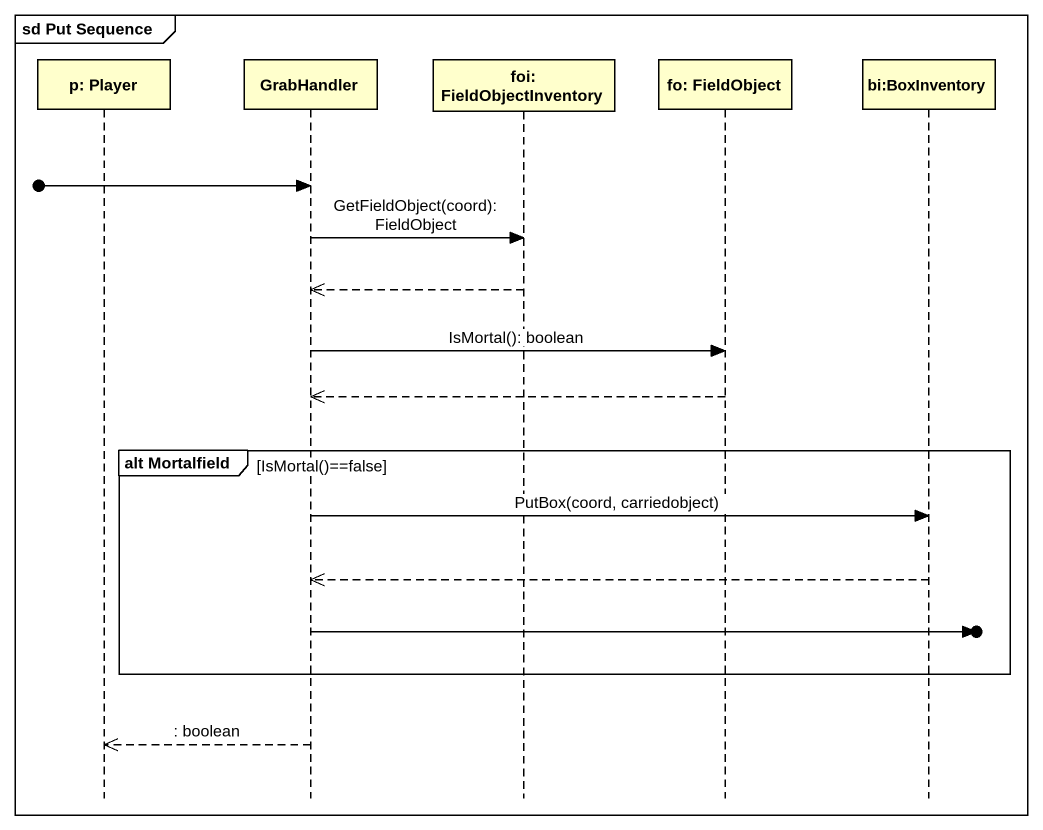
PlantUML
@startuml
mainframe sd Put Sequence
hide footbox
participant "p: Player" as p_Player
participant GrabHandler
participant "foi: FieldObjectInventory" as foi_FieldObjectInventory
participant "fo: FieldObject" as fo_FieldObject
participant "bi:BoxInventory" as bi_BoxInventory

[o-> GrabHandler
GrabHandler -> foi_FieldObjectInventory : GetFieldObject(coord): FieldObject
foi_FieldObjectInventory -->> GrabHandler
GrabHandler -> fo_FieldObject : IsMortal(): boolean
fo_FieldObject -->> GrabHandler
group alt Mortalfield [IsMortal()==false]
  GrabHandler -> bi_BoxInventory : PutBox(coord, carriedobject)
  bi_BoxInventory -->> GrabHandler
  GrabHandler ->o]
end
GrabHandler -->> p_Player : : boolean
@enduml
